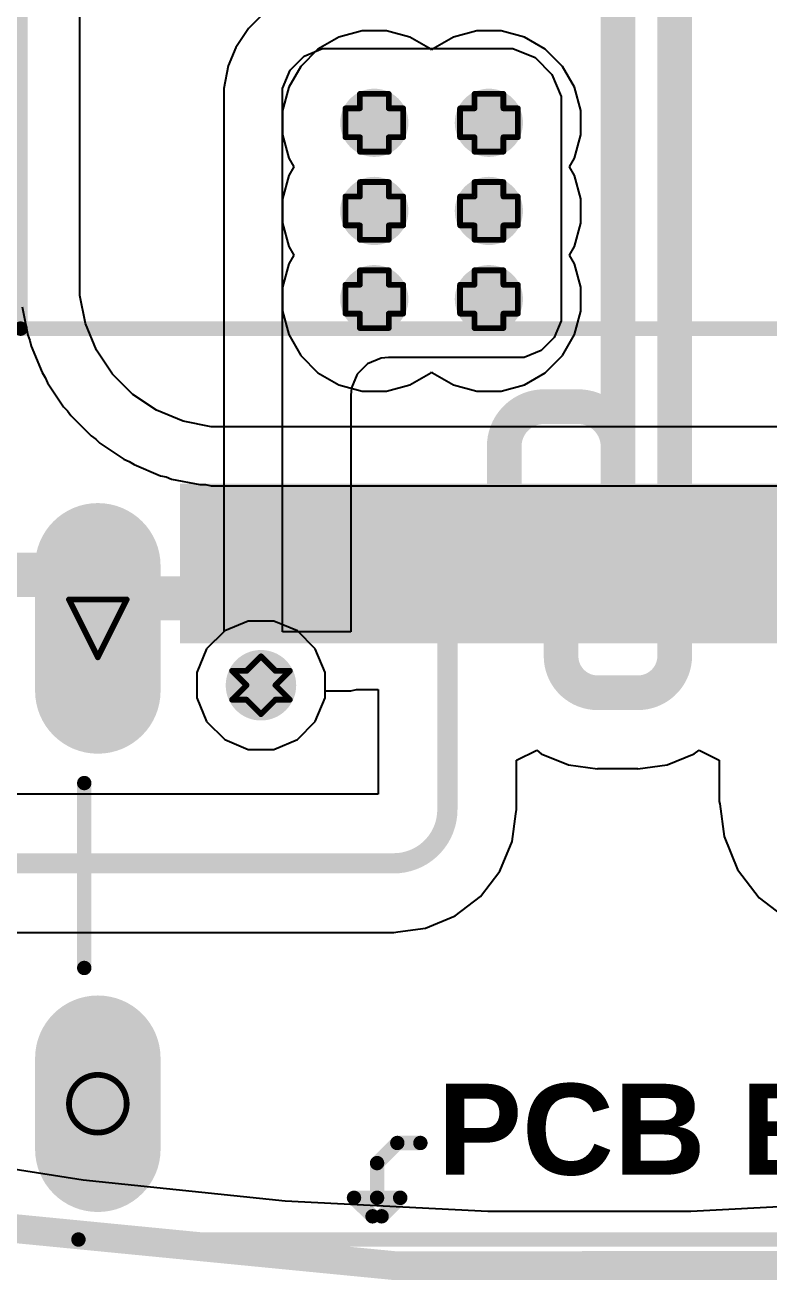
# Model space of a CAD drawing. Header units: inches. Extents: x -18 to 202, y -11 to 119.
# Drawn here: x 20.97 to 27.51, y -2.64 to 8.43 of the extents above; entities that cross this region are included whole.
import ezdxf

# ---------------------------------------------------------------- set-up
doc = ezdxf.new("R2010")
doc.units = ezdxf.units.IN
for name, color, linetype in [('Board Outline', 216, 'Continuous'), ('Bottom Layer', 5, 'Continuous'), ('Bottom Solder', 6, 'Continuous'), ('Drill Drawing', 1, 'Continuous'), ('Ground', 16, 'Continuous'), ('Mechanical 13', 56, 'Continuous'), ('Multi-Layer', 9, 'Continuous'), ('Pad Holes', 156, 'Continuous'), ('Power', 76, 'Continuous'), ('Top Layer', 1, 'Continuous'), ('Top Overlay', 2, 'Continuous'), ('Top Paste', 8, 'Continuous'), ('Top Solder', 216, 'Continuous'), ('Via Holes', 16, 'Continuous')]:
    doc.layers.add(name, color=color, linetype=linetype)
doc.styles.add('Arial_Bold', font='', dxfattribs={"height": 0.2})
doc.styles.get('Arial_Bold').set_extended_font_data('Arial', bold=True)

# ---------------------------------------------------------------- blocks, each defined once
blk = doc.blocks.new('TYPE_C_31_M_12__64')
at = {"layer": 'Bottom Layer'}
h = blk.add_hatch(color=5, dxfattribs=at)
edge = h.paths.add_edge_path()
edge.add_arc((-4.325, 2.355), 0.45, 0, 180)
edge.add_line((-4.775, 2.355), (-4.775, 1.255))
edge.add_arc((-4.325, 1.255), 0.45, 180, 360)
edge.add_line((-3.875, 1.255), (-3.875, 2.355))
h = blk.add_hatch(color=5, dxfattribs=at)
edge = h.paths.add_edge_path()
edge.add_arc((-4.325, -2.775), 0.45, 180, 360)
edge.add_line((-3.875, -2.775), (-3.875, -1.975))
edge.add_arc((-4.325, -1.975), 0.45, 0, 180)
edge.add_line((-4.775, -1.975), (-4.775, -2.775))
at = {"layer": 'Bottom Solder'}
h = blk.add_hatch(color=6, dxfattribs=at)
edge = h.paths.add_edge_path()
edge.add_arc((-4.325, 2.355), 0.552, 0, 180)
edge.add_line((-4.877, 2.355), (-4.877, 1.255))
edge.add_arc((-4.325, 1.255), 0.552, 180, 360)
edge.add_line((-3.773, 1.255), (-3.773, 2.355))
h = blk.add_hatch(color=6, dxfattribs=at)
edge = h.paths.add_edge_path()
edge.add_arc((-2.89, 1.305), 0.102, 0, 360)
h = blk.add_hatch(color=6, dxfattribs=at)
edge = h.paths.add_edge_path()
edge.add_arc((-4.325, -2.775), 0.552, 180, 360)
edge.add_line((-3.773, -2.775), (-3.773, -1.975))
edge.add_arc((-4.325, -1.975), 0.552, 0, 180)
edge.add_line((-4.877, -1.975), (-4.877, -2.775))
at = {"layer": 'Ground'}
h = blk.add_hatch(color=16, dxfattribs=at)
edge = h.paths.add_edge_path()
edge.add_arc((-4.325, 2.355), 0.45, 0, 180)
edge.add_line((-4.775, 2.355), (-4.775, 1.255))
edge.add_arc((-4.325, 1.255), 0.45, 180, 360)
edge.add_line((-3.875, 1.255), (-3.875, 2.355))
h = blk.add_hatch(color=16, dxfattribs=at)
edge = h.paths.add_edge_path()
edge.add_arc((-4.325, -2.775), 0.45, 180, 360)
edge.add_line((-3.875, -2.775), (-3.875, -1.975))
edge.add_arc((-4.325, -1.975), 0.45, 0, 180)
edge.add_line((-4.775, -1.975), (-4.775, -2.775))
at = {"layer": 'Multi-Layer'}
h = blk.add_hatch(color=9, dxfattribs=at)
edge = h.paths.add_edge_path()
edge.add_arc((-4.325, 2.355), 0.45, 0, 180)
edge.add_line((-4.775, 2.355), (-4.775, 1.255))
edge.add_arc((-4.325, 1.255), 0.45, 180, 360)
edge.add_line((-3.875, 1.255), (-3.875, 2.355))
h = blk.add_hatch(color=9, dxfattribs=at)
edge = h.paths.add_edge_path()
edge.add_arc((-4.325, -2.775), 0.45, 180, 360)
edge.add_line((-3.875, -2.775), (-3.875, -1.975))
edge.add_arc((-4.325, -1.975), 0.45, 0, 180)
edge.add_line((-4.775, -1.975), (-4.775, -2.775))
at = {"layer": 'Pad Holes'}
h = blk.add_hatch(color=7, dxfattribs=at)
edge = h.paths.add_edge_path()
edge.add_arc((-4.325, 1.255), 0.3, 180, 360)
edge.add_line((-4.025, 1.255), (-4.025, 2.355))
edge.add_arc((-4.325, 2.355), 0.3, 0, 180)
edge.add_line((-4.625, 2.355), (-4.625, 1.255))
h = blk.add_hatch(color=7, dxfattribs=at)
edge = h.paths.add_edge_path()
edge.add_arc((-2.89, 1.305), 0.31, 0, 360)
h = blk.add_hatch(color=7, dxfattribs=at)
edge = h.paths.add_edge_path()
edge.add_arc((-4.325, -2.775), 0.3, 180, 360)
edge.add_line((-4.025, -2.775), (-4.025, -1.975))
edge.add_arc((-4.325, -1.975), 0.3, 0, 180)
edge.add_line((-4.625, -1.975), (-4.625, -2.775))
at = {"layer": 'Power'}
h = blk.add_hatch(color=76, dxfattribs=at)
edge = h.paths.add_edge_path()
edge.add_arc((-4.325, 2.355), 0.45, 0, 180)
edge.add_line((-4.775, 2.355), (-4.775, 1.255))
edge.add_arc((-4.325, 1.255), 0.45, 180, 360)
edge.add_line((-3.875, 1.255), (-3.875, 2.355))
h = blk.add_hatch(color=76, dxfattribs=at)
edge = h.paths.add_edge_path()
edge.add_arc((-4.325, -2.775), 0.45, 180, 360)
edge.add_line((-3.875, -2.775), (-3.875, -1.975))
edge.add_arc((-4.325, -1.975), 0.45, 0, 180)
edge.add_line((-4.775, -1.975), (-4.775, -2.775))
at = {"layer": 'Top Layer'}
for points in [[(-3.5, 2.975), (-2.9, 2.975), (-2.9, 1.775), (-3.5, 1.775)], [(-2.7, 2.975), (-2.1, 2.975), (-2.1, 1.775), (-2.7, 1.775)], [(-1.9, 2.975), (-1.6, 2.975), (-1.6, 1.775), (-1.9, 1.775)], [(-1.4, 2.975), (-1.1, 2.975), (-1.1, 1.775), (-1.4, 1.775)], [(-0.9, 2.975), (-0.6, 2.975), (-0.6, 1.775), (-0.9, 1.775)], [(-0.4, 2.975), (-0.1, 2.975), (-0.1, 1.775), (-0.4, 1.775)], [(0.4, 1.775), (0.1, 1.775), (0.1, 2.975), (0.4, 2.975)], [(0.9, 1.775), (0.6, 1.775), (0.6, 2.975), (0.9, 2.975)], [(1.4, 1.775), (1.1, 1.775), (1.1, 2.975), (1.4, 2.975)]]:
    blk.add_hatch(color=1, dxfattribs=at).paths.add_polyline_path(points)
h = blk.add_hatch(color=1, dxfattribs=at)
edge = h.paths.add_edge_path()
edge.add_arc((-4.325, 2.355), 0.45, 0, 180)
edge.add_line((-4.775, 2.355), (-4.775, 1.255))
edge.add_arc((-4.325, 1.255), 0.45, 180, 360)
edge.add_line((-3.875, 1.255), (-3.875, 2.355))
h = blk.add_hatch(color=1, dxfattribs=at)
edge = h.paths.add_edge_path()
edge.add_arc((-4.325, -2.775), 0.45, 180, 360)
edge.add_line((-3.875, -2.775), (-3.875, -1.975))
edge.add_arc((-4.325, -1.975), 0.45, 0, 180)
edge.add_line((-4.775, -1.975), (-4.775, -2.775))
at = {"layer": 'Top Paste'}
for points in [[(-3.5, 2.975), (-2.9, 2.975), (-2.9, 1.775), (-3.5, 1.775)], [(-2.7, 2.975), (-2.1, 2.975), (-2.1, 1.775), (-2.7, 1.775)], [(-1.9, 2.975), (-1.6, 2.975), (-1.6, 1.775), (-1.9, 1.775)], [(-1.4, 2.975), (-1.1, 2.975), (-1.1, 1.775), (-1.4, 1.775)], [(-0.9, 2.975), (-0.6, 2.975), (-0.6, 1.775), (-0.9, 1.775)], [(-0.4, 2.975), (-0.1, 2.975), (-0.1, 1.775), (-0.4, 1.775)], [(0.4, 1.775), (0.1, 1.775), (0.1, 2.975), (0.4, 2.975)], [(0.9, 1.775), (0.6, 1.775), (0.6, 2.975), (0.9, 2.975)], [(1.4, 1.775), (1.1, 1.775), (1.1, 2.975), (1.4, 2.975)]]:
    blk.add_hatch(color=8, dxfattribs=at).paths.add_polyline_path(points)
at = {"layer": 'Top Solder'}
for points in [[(-3.602, 3.077), (-2.798, 3.077), (-2.798, 1.673), (-3.602, 1.673)], [(-2.802, 3.077), (-1.998, 3.077), (-1.998, 1.673), (-2.802, 1.673)], [(-2.002, 3.077), (-1.498, 3.077), (-1.498, 1.673), (-2.002, 1.673)], [(-1.502, 3.077), (-0.998, 3.077), (-0.998, 1.673), (-1.502, 1.673)], [(-1.002, 3.077), (-0.498, 3.077), (-0.498, 1.673), (-1.002, 1.673)], [(-0.502, 3.077), (0.002, 3.077), (0.002, 1.673), (-0.502, 1.673)], [(0.502, 1.673), (-0.002, 1.673), (-0.002, 3.077), (0.502, 3.077)], [(1.002, 1.673), (0.498, 1.673), (0.498, 3.077), (1.002, 3.077)], [(1.502, 1.673), (0.998, 1.673), (0.998, 3.077), (1.502, 3.077)], [(2.002, 1.673), (1.498, 1.673), (1.498, 3.077), (2.002, 3.077)]]:
    blk.add_hatch(color=216, dxfattribs=at).paths.add_polyline_path(points)
h = blk.add_hatch(color=216, dxfattribs=at)
edge = h.paths.add_edge_path()
edge.add_arc((-4.325, 2.355), 0.552, 0, 180)
edge.add_line((-4.877, 2.355), (-4.877, 1.255))
edge.add_arc((-4.325, 1.255), 0.552, 180, 360)
edge.add_line((-3.773, 1.255), (-3.773, 2.355))
h = blk.add_hatch(color=216, dxfattribs=at)
edge = h.paths.add_edge_path()
edge.add_arc((-2.89, 1.305), 0.102, 0, 360)
h = blk.add_hatch(color=216, dxfattribs=at)
edge = h.paths.add_edge_path()
edge.add_arc((-4.325, -2.775), 0.552, 180, 360)
edge.add_line((-3.773, -2.775), (-3.773, -1.975))
edge.add_arc((-4.325, -1.975), 0.552, 0, 180)
edge.add_line((-4.877, -1.975), (-4.877, -2.775))
at = {"layer": 'Mechanical 13', "const_width": 0.127}
for points in [[(-1.868, -2.897), (-1.691, -2.72)], [(-1.691, -2.72), (-1.487, -2.72)], [(-1.868, -2.897), (-1.868, -3.202)], [(-2.072, -3.202), (-1.868, -3.202)], [(-2.072, -3.202), (-1.908, -3.365)], [(-1.868, -3.202), (-1.665, -3.202)], [(-1.828, -3.365), (-1.665, -3.202)]]:
    blk.add_lwpolyline(points, dxfattribs=at)
at = {"layer": 'Mechanical 13', "const_width": 0.0635}
for points in [[(-1.722, -2.72, 1), (-1.659, -2.72, 1)], [(-1.722, -2.72, 1), (-1.659, -2.72, 1)], [(-1.519, -2.72, 1), (-1.456, -2.72, 1)], [(-1.9, -2.897, 1), (-1.837, -2.897, 1)], [(-1.9, -2.897, 1), (-1.837, -2.897, 1)], [(-2.103, -3.202, 1), (-2.04, -3.202, 1)], [(-2.103, -3.202, 1), (-2.04, -3.202, 1)], [(-1.9, -3.202, 1), (-1.837, -3.202, 1)], [(-1.9, -3.202, 1), (-1.837, -3.202, 1)], [(-1.9, -3.202, 1), (-1.837, -3.202, 1)], [(-1.697, -3.202, 1), (-1.633, -3.202, 1)], [(-1.697, -3.202, 1), (-1.633, -3.202, 1)], [(-1.94, -3.365, 1), (-1.877, -3.365, 1)], [(-1.86, -3.365, 1), (-1.797, -3.365, 1)]]:
    blk.add_lwpolyline(points, format="xyb", close=True, dxfattribs=at)
at = {"layer": 'Top Overlay', "const_width": 0.127}
for points in [[(-4.445, 0.445), (-4.445, -1.181)], [(-4.495, -3.569), (4.495, -3.569)]]:
    blk.add_lwpolyline(points, dxfattribs=at)
at = {"layer": 'Top Overlay', "const_width": 0.0635}
for points in [[(-4.476, 0.445, 1), (-4.413, 0.445, 1)], [(-4.476, -1.181, 1), (-4.413, -1.181, 1)], [(-4.527, -3.569, 1), (-4.464, -3.569, 1)]]:
    blk.add_lwpolyline(points, format="xyb", close=True, dxfattribs=at)
at = {"layer": 'Mechanical 13', "style": 'Arial_Bold'}
blk.add_text('PCB Edge', height=0.8, rotation=360, dxfattribs=at).set_placement((-1.338, -2.999))
blk = doc.blocks.new('UWD_470_F_10__D___101')
at = {"layer": 'Top Overlay', "const_width": 0.127}
for points in [[(5.131, 5.207), (-3.607, 5.207)], [(5.131, 5.207), (5.131, 1.803)]]:
    blk.add_lwpolyline(points, dxfattribs=at)
at = {"layer": 'Top Overlay', "const_width": 0.0635}
blk.add_lwpolyline([(5.099, 5.207, 1), (5.163, 5.207, 1)], format="xyb", close=True, dxfattribs=at)
blk.add_lwpolyline([(5.099, 5.207, 1), (5.163, 5.207, 1)], format="xyb", close=True, dxfattribs=at)

msp = doc.modelspace()

# ---------------------------------------------------------------- hatches: boundary and pattern name
at = {"layer": 'Bottom Layer'}
h = msp.add_hatch(color=5, dxfattribs=at)
edge = h.paths.add_edge_path()
edge.add_arc((24.041, 7.576), 0.3, 0, 360)
h = msp.add_hatch(color=5, dxfattribs=at)
edge = h.paths.add_edge_path()
edge.add_arc((25.049, 7.576), 0.3, 0, 360)
h = msp.add_hatch(color=5, dxfattribs=at)
edge = h.paths.add_edge_path()
edge.add_arc((24.041, 6.801), 0.3, 0, 360)
h = msp.add_hatch(color=5, dxfattribs=at)
edge = h.paths.add_edge_path()
edge.add_arc((25.049, 6.801), 0.3, 0, 360)
h = msp.add_hatch(color=5, dxfattribs=at)
edge = h.paths.add_edge_path()
edge.add_arc((24.041, 6.025), 0.3, 0, 360)
h = msp.add_hatch(color=5, dxfattribs=at)
edge = h.paths.add_edge_path()
edge.add_arc((25.049, 6.025), 0.3, 0, 360)
at = {"layer": 'Ground'}
h = msp.add_hatch(color=16, dxfattribs=at)
edge = h.paths.add_edge_path()
edge.add_arc((24.041, 7.576), 0.3, 0, 360)
h = msp.add_hatch(color=16, dxfattribs=at)
edge = h.paths.add_edge_path()
edge.add_arc((25.049, 7.576), 0.3, 0, 360)
h = msp.add_hatch(color=16, dxfattribs=at)
edge = h.paths.add_edge_path()
edge.add_arc((24.041, 6.801), 0.3, 0, 360)
h = msp.add_hatch(color=16, dxfattribs=at)
edge = h.paths.add_edge_path()
edge.add_arc((25.049, 6.801), 0.3, 0, 360)
h = msp.add_hatch(color=16, dxfattribs=at)
edge = h.paths.add_edge_path()
edge.add_arc((24.041, 6.025), 0.3, 0, 360)
h = msp.add_hatch(color=16, dxfattribs=at)
edge = h.paths.add_edge_path()
edge.add_arc((25.049, 6.025), 0.3, 0, 360)
at = {"layer": 'Power'}
h = msp.add_hatch(color=76, dxfattribs=at)
edge = h.paths.add_edge_path()
edge.add_arc((24.041, 7.576), 0.3, 0, 360)
h = msp.add_hatch(color=76, dxfattribs=at)
edge = h.paths.add_edge_path()
edge.add_arc((25.049, 7.576), 0.3, 0, 360)
h = msp.add_hatch(color=76, dxfattribs=at)
edge = h.paths.add_edge_path()
edge.add_arc((24.041, 6.801), 0.3, 0, 360)
h = msp.add_hatch(color=76, dxfattribs=at)
edge = h.paths.add_edge_path()
edge.add_arc((25.049, 6.801), 0.3, 0, 360)
h = msp.add_hatch(color=76, dxfattribs=at)
edge = h.paths.add_edge_path()
edge.add_arc((24.041, 6.025), 0.3, 0, 360)
h = msp.add_hatch(color=76, dxfattribs=at)
edge = h.paths.add_edge_path()
edge.add_arc((25.049, 6.025), 0.3, 0, 360)
at = {"layer": 'Top Layer'}
h = msp.add_hatch(color=1, dxfattribs=at)
edge = h.paths.add_edge_path()
edge.add_arc((24.041, 7.576), 0.3, 0, 360)
h = msp.add_hatch(color=1, dxfattribs=at)
edge = h.paths.add_edge_path()
edge.add_arc((25.049, 7.576), 0.3, 0, 360)
h = msp.add_hatch(color=1, dxfattribs=at)
edge = h.paths.add_edge_path()
edge.add_arc((24.041, 6.801), 0.3, 0, 360)
h = msp.add_hatch(color=1, dxfattribs=at)
edge = h.paths.add_edge_path()
edge.add_arc((25.049, 6.801), 0.3, 0, 360)
h = msp.add_hatch(color=1, dxfattribs=at)
edge = h.paths.add_edge_path()
edge.add_arc((24.041, 6.025), 0.3, 0, 360)
h = msp.add_hatch(color=1, dxfattribs=at)
edge = h.paths.add_edge_path()
edge.add_arc((25.049, 6.025), 0.3, 0, 360)
at = {"layer": 'Via Holes'}
h = msp.add_hatch(color=7, dxfattribs=at)
edge = h.paths.add_edge_path()
edge.add_arc((24.041, 7.576), 0.15, 0, 360)
h = msp.add_hatch(color=7, dxfattribs=at)
edge = h.paths.add_edge_path()
edge.add_arc((25.049, 7.576), 0.15, 0, 360)
h = msp.add_hatch(color=7, dxfattribs=at)
edge = h.paths.add_edge_path()
edge.add_arc((24.041, 6.801), 0.15, 0, 360)
h = msp.add_hatch(color=7, dxfattribs=at)
edge = h.paths.add_edge_path()
edge.add_arc((25.049, 6.801), 0.15, 0, 360)
h = msp.add_hatch(color=7, dxfattribs=at)
edge = h.paths.add_edge_path()
edge.add_arc((24.041, 6.025), 0.15, 0, 360)
h = msp.add_hatch(color=7, dxfattribs=at)
edge = h.paths.add_edge_path()
edge.add_arc((25.049, 6.025), 0.15, 0, 360)

# ---------------------------------------------------------------- linework, layer by layer
at = {"layer": 'Board Outline', "const_width": 0.254}
msp.add_lwpolyline([(44.23, 62.31, -3.535496), (7.565, 62.289)], format="xyb", dxfattribs=at)
at = {"layer": 'Bottom Layer'}
for p, q in [((23.73, 8.329), (23.545, 8.223)), ((23.935, 8.384), (23.73, 8.329)), ((24.148, 8.384), (23.935, 8.384)), ((24.353, 8.329), (24.148, 8.384)), ((24.538, 8.223), (24.353, 8.329)), ((24.737, 8.329), (24.553, 8.223)), ((24.943, 8.384), (24.737, 8.329)), ((25.156, 8.384), (24.943, 8.384)), ((25.361, 8.329), (25.156, 8.384)), ((25.545, 8.223), (25.361, 8.329)), ((23.545, 8.223), (23.395, 8.072)), ((24.545, 8.215), (24.538, 8.223)), ((24.553, 8.223), (24.545, 8.215)), ((25.696, 8.072), (25.545, 8.223)), ((23.395, 8.072), (23.288, 7.888)), ((25.802, 7.888), (25.696, 8.072)), ((23.288, 7.888), (23.233, 7.683)), ((25.857, 7.683), (25.802, 7.888)), ((23.233, 7.683), (23.233, 7.47)), ((25.857, 7.47), (25.857, 7.683)), ((23.233, 7.47), (23.288, 7.264)), ((25.802, 7.264), (25.857, 7.47)), ((23.288, 7.264), (23.332, 7.188)), ((25.758, 7.188), (25.802, 7.264)), ((23.288, 7.112), (23.233, 6.907)), ((23.332, 7.188), (23.288, 7.112)), ((25.802, 7.112), (25.758, 7.188)), ((25.857, 6.907), (25.802, 7.112)), ((23.233, 6.907), (23.233, 6.694)), ((25.857, 6.694), (25.857, 6.907)), ((23.233, 6.694), (23.288, 6.489)), ((25.802, 6.489), (25.857, 6.694)), ((23.288, 6.489), (23.332, 6.413)), ((25.758, 6.413), (25.802, 6.489)), ((23.288, 6.337), (23.233, 6.131)), ((23.332, 6.413), (23.288, 6.337)), ((25.802, 6.337), (25.758, 6.413)), ((25.857, 6.131), (25.802, 6.337)), ((23.233, 6.131), (23.233, 5.919)), ((25.857, 5.919), (25.857, 6.131)), ((23.233, 5.919), (23.288, 5.713)), ((25.802, 5.713), (25.857, 5.919)), ((23.288, 5.713), (23.395, 5.529)), ((25.696, 5.529), (25.802, 5.713)), ((23.395, 5.529), (23.545, 5.378)), ((25.545, 5.378), (25.696, 5.529)), ((23.545, 5.378), (23.73, 5.272)), ((24.353, 5.272), (24.538, 5.378)), ((24.538, 5.378), (24.545, 5.386)), ((24.545, 5.386), (24.553, 5.378)), ((24.553, 5.378), (24.737, 5.272)), ((25.361, 5.272), (25.545, 5.378)), ((23.73, 5.272), (23.935, 5.217)), ((23.935, 5.217), (24.148, 5.217)), ((24.148, 5.217), (24.353, 5.272)), ((24.737, 5.272), (24.943, 5.217)), ((24.943, 5.217), (25.156, 5.217)), ((25.156, 5.217), (25.361, 5.272)), ((22.725, 3.108), (22.566, 2.949)), ((22.932, 3.194), (22.725, 3.108)), ((23.156, 3.194), (22.932, 3.194)), ((23.364, 3.108), (23.156, 3.194)), ((23.522, 2.949), (23.364, 3.108)), ((22.566, 2.949), (22.48, 2.742)), ((23.608, 2.742), (23.522, 2.949)), ((22.48, 2.742), (22.48, 2.518)), ((23.608, 2.518), (23.608, 2.742)), ((22.48, 2.518), (22.566, 2.31)), ((23.522, 2.31), (23.608, 2.518)), ((22.566, 2.31), (22.725, 2.152)), ((23.364, 2.152), (23.522, 2.31)), ((22.725, 2.152), (22.932, 2.066)), ((23.156, 2.066), (23.364, 2.152)), ((22.932, 2.066), (23.156, 2.066)), ((21.479, -1.722), (19.713, -1.447)), ((23.256, -1.906), (21.479, -1.722)), ((25.04, -1.998), (23.256, -1.906)), ((28.611, -1.903), (26.827, -1.997)), ((26.827, -1.997), (25.04, -1.998))]:
    msp.add_line(p, q, dxfattribs=at)
at = {"layer": 'Drill Drawing', "const_width": 0.0508}
for points in [[(23.914, 7.703), (23.914, 7.83)], [(23.914, 7.83), (24.168, 7.83)], [(24.168, 7.703), (24.168, 7.83)], [(24.922, 7.703), (24.922, 7.83)], [(24.922, 7.83), (25.176, 7.83)], [(25.176, 7.703), (25.176, 7.83)], [(23.787, 7.449), (23.787, 7.703)], [(23.787, 7.703), (23.914, 7.703)], [(24.168, 7.703), (24.295, 7.703)], [(24.295, 7.449), (24.295, 7.703)], [(24.795, 7.449), (24.795, 7.703)], [(24.795, 7.703), (24.922, 7.703)], [(25.176, 7.703), (25.303, 7.703)], [(25.303, 7.449), (25.303, 7.703)], [(23.787, 7.449), (23.914, 7.449)], [(23.914, 7.322), (23.914, 7.449)], [(24.168, 7.449), (24.295, 7.449)], [(24.168, 7.322), (24.168, 7.449)], [(24.795, 7.449), (24.922, 7.449)], [(24.922, 7.322), (24.922, 7.449)], [(25.176, 7.449), (25.303, 7.449)], [(25.176, 7.322), (25.176, 7.449)], [(23.914, 7.322), (24.168, 7.322)], [(24.922, 7.322), (25.176, 7.322)], [(23.914, 6.928), (23.914, 7.055)], [(23.914, 7.055), (24.168, 7.055)], [(24.168, 6.928), (24.168, 7.055)], [(24.922, 6.928), (24.922, 7.055)], [(24.922, 7.055), (25.176, 7.055)], [(25.176, 6.928), (25.176, 7.055)], [(23.787, 6.674), (23.787, 6.928)], [(23.787, 6.928), (23.914, 6.928)], [(24.168, 6.928), (24.295, 6.928)], [(24.295, 6.674), (24.295, 6.928)], [(24.795, 6.674), (24.795, 6.928)], [(24.795, 6.928), (24.922, 6.928)], [(25.176, 6.928), (25.303, 6.928)], [(25.303, 6.674), (25.303, 6.928)], [(23.787, 6.674), (23.914, 6.674)], [(23.914, 6.547), (23.914, 6.674)], [(24.168, 6.674), (24.295, 6.674)], [(24.168, 6.547), (24.168, 6.674)], [(24.795, 6.674), (24.922, 6.674)], [(24.922, 6.547), (24.922, 6.674)], [(25.176, 6.674), (25.303, 6.674)], [(25.176, 6.547), (25.176, 6.674)], [(23.914, 6.547), (24.168, 6.547)], [(24.922, 6.547), (25.176, 6.547)], [(23.914, 6.152), (23.914, 6.279)], [(23.914, 6.279), (24.168, 6.279)], [(24.168, 6.152), (24.168, 6.279)], [(24.922, 6.152), (24.922, 6.279)], [(24.922, 6.279), (25.176, 6.279)], [(25.176, 6.152), (25.176, 6.279)], [(23.787, 5.898), (23.787, 6.152)], [(23.787, 6.152), (23.914, 6.152)], [(24.168, 6.152), (24.295, 6.152)], [(24.295, 5.898), (24.295, 6.152)], [(24.795, 5.898), (24.795, 6.152)], [(24.795, 6.152), (24.922, 6.152)], [(25.176, 6.152), (25.303, 6.152)], [(25.303, 5.898), (25.303, 6.152)], [(23.787, 5.898), (23.914, 5.898)], [(23.914, 5.771), (23.914, 5.898)], [(24.168, 5.898), (24.295, 5.898)], [(24.168, 5.771), (24.168, 5.898)], [(24.795, 5.898), (24.922, 5.898)], [(24.922, 5.771), (24.922, 5.898)], [(25.176, 5.898), (25.303, 5.898)], [(25.176, 5.771), (25.176, 5.898)], [(23.914, 5.771), (24.168, 5.771)], [(24.922, 5.771), (25.176, 5.771)], [(21.355, 3.384), (21.863, 3.384)], [(21.355, 3.384), (21.609, 2.876)], [(21.609, 2.876), (21.863, 3.384)], [(22.917, 2.757), (23.044, 2.884)], [(23.044, 2.884), (23.171, 2.757)], [(22.79, 2.757), (22.917, 2.63)], [(22.79, 2.757), (22.917, 2.757)], [(23.171, 2.757), (23.298, 2.757)], [(23.171, 2.63), (23.298, 2.757)], [(22.79, 2.503), (22.917, 2.63)], [(23.171, 2.63), (23.298, 2.503)], [(22.79, 2.503), (22.917, 2.503)], [(22.917, 2.503), (23.044, 2.376)], [(23.044, 2.376), (23.171, 2.503)], [(23.171, 2.503), (23.298, 2.503)]]:
    msp.add_lwpolyline(points, dxfattribs=at)
at = {"layer": 'Drill Drawing'}
for points, const_width in [([(23.902, 7.83, 1), (23.927, 7.83, 1)], 0.0254), ([(23.902, 7.83, 1), (23.927, 7.83, 1)], 0.0254), ([(24.156, 7.83, 1), (24.181, 7.83, 1)], 0.0254), ([(24.156, 7.83, 1), (24.181, 7.83, 1)], 0.0254), ([(24.91, 7.83, 1), (24.935, 7.83, 1)], 0.0254), ([(24.91, 7.83, 1), (24.935, 7.83, 1)], 0.0254), ([(25.164, 7.83, 1), (25.189, 7.83, 1)], 0.0254), ([(25.164, 7.83, 1), (25.189, 7.83, 1)], 0.0254), ([(23.775, 7.703, 1), (23.8, 7.703, 1)], 0.0254), ([(23.775, 7.703, 1), (23.8, 7.703, 1)], 0.0254), ([(23.902, 7.703, 1), (23.927, 7.703, 1)], 0.0254), ([(23.902, 7.703, 1), (23.927, 7.703, 1)], 0.0254), ([(24.156, 7.703, 1), (24.181, 7.703, 1)], 0.0254), ([(24.156, 7.703, 1), (24.181, 7.703, 1)], 0.0254), ([(24.283, 7.703, 1), (24.308, 7.703, 1)], 0.0254), ([(24.283, 7.703, 1), (24.308, 7.703, 1)], 0.0254), ([(24.783, 7.703, 1), (24.808, 7.703, 1)], 0.0254), ([(24.783, 7.703, 1), (24.808, 7.703, 1)], 0.0254), ([(24.91, 7.703, 1), (24.935, 7.703, 1)], 0.0254), ([(24.91, 7.703, 1), (24.935, 7.703, 1)], 0.0254), ([(25.164, 7.703, 1), (25.189, 7.703, 1)], 0.0254), ([(25.164, 7.703, 1), (25.189, 7.703, 1)], 0.0254), ([(25.291, 7.703, 1), (25.316, 7.703, 1)], 0.0254), ([(25.291, 7.703, 1), (25.316, 7.703, 1)], 0.0254), ([(23.775, 7.449, 1), (23.8, 7.449, 1)], 0.0254), ([(23.775, 7.449, 1), (23.8, 7.449, 1)], 0.0254), ([(23.902, 7.449, 1), (23.927, 7.449, 1)], 0.0254), ([(23.902, 7.449, 1), (23.927, 7.449, 1)], 0.0254), ([(24.156, 7.449, 1), (24.181, 7.449, 1)], 0.0254), ([(24.156, 7.449, 1), (24.181, 7.449, 1)], 0.0254), ([(24.283, 7.449, 1), (24.308, 7.449, 1)], 0.0254), ([(24.283, 7.449, 1), (24.308, 7.449, 1)], 0.0254), ([(24.783, 7.449, 1), (24.808, 7.449, 1)], 0.0254), ([(24.783, 7.449, 1), (24.808, 7.449, 1)], 0.0254), ([(24.91, 7.449, 1), (24.935, 7.449, 1)], 0.0254), ([(24.91, 7.449, 1), (24.935, 7.449, 1)], 0.0254), ([(25.164, 7.449, 1), (25.189, 7.449, 1)], 0.0254), ([(25.164, 7.449, 1), (25.189, 7.449, 1)], 0.0254), ([(25.291, 7.449, 1), (25.316, 7.449, 1)], 0.0254), ([(25.291, 7.449, 1), (25.316, 7.449, 1)], 0.0254), ([(23.902, 7.322, 1), (23.927, 7.322, 1)], 0.0254), ([(23.902, 7.322, 1), (23.927, 7.322, 1)], 0.0254), ([(24.156, 7.322, 1), (24.181, 7.322, 1)], 0.0254), ([(24.156, 7.322, 1), (24.181, 7.322, 1)], 0.0254), ([(24.91, 7.322, 1), (24.935, 7.322, 1)], 0.0254), ([(24.91, 7.322, 1), (24.935, 7.322, 1)], 0.0254), ([(25.164, 7.322, 1), (25.189, 7.322, 1)], 0.0254), ([(25.164, 7.322, 1), (25.189, 7.322, 1)], 0.0254), ([(23.902, 7.055, 1), (23.927, 7.055, 1)], 0.0254), ([(23.902, 7.055, 1), (23.927, 7.055, 1)], 0.0254), ([(24.156, 7.055, 1), (24.181, 7.055, 1)], 0.0254), ([(24.156, 7.055, 1), (24.181, 7.055, 1)], 0.0254), ([(24.91, 7.055, 1), (24.935, 7.055, 1)], 0.0254), ([(24.91, 7.055, 1), (24.935, 7.055, 1)], 0.0254), ([(25.164, 7.055, 1), (25.189, 7.055, 1)], 0.0254), ([(25.164, 7.055, 1), (25.189, 7.055, 1)], 0.0254), ([(23.775, 6.928, 1), (23.8, 6.928, 1)], 0.0254), ([(23.775, 6.928, 1), (23.8, 6.928, 1)], 0.0254), ([(23.902, 6.928, 1), (23.927, 6.928, 1)], 0.0254), ([(23.902, 6.928, 1), (23.927, 6.928, 1)], 0.0254), ([(24.156, 6.928, 1), (24.181, 6.928, 1)], 0.0254), ([(24.156, 6.928, 1), (24.181, 6.928, 1)], 0.0254), ([(24.283, 6.928, 1), (24.308, 6.928, 1)], 0.0254), ([(24.283, 6.928, 1), (24.308, 6.928, 1)], 0.0254), ([(24.783, 6.928, 1), (24.808, 6.928, 1)], 0.0254), ([(24.783, 6.928, 1), (24.808, 6.928, 1)], 0.0254), ([(24.91, 6.928, 1), (24.935, 6.928, 1)], 0.0254), ([(24.91, 6.928, 1), (24.935, 6.928, 1)], 0.0254), ([(25.164, 6.928, 1), (25.189, 6.928, 1)], 0.0254), ([(25.164, 6.928, 1), (25.189, 6.928, 1)], 0.0254), ([(25.291, 6.928, 1), (25.316, 6.928, 1)], 0.0254), ([(25.291, 6.928, 1), (25.316, 6.928, 1)], 0.0254), ([(23.775, 6.674, 1), (23.8, 6.674, 1)], 0.0254), ([(23.775, 6.674, 1), (23.8, 6.674, 1)], 0.0254), ([(23.902, 6.674, 1), (23.927, 6.674, 1)], 0.0254), ([(23.902, 6.674, 1), (23.927, 6.674, 1)], 0.0254), ([(24.156, 6.674, 1), (24.181, 6.674, 1)], 0.0254), ([(24.156, 6.674, 1), (24.181, 6.674, 1)], 0.0254), ([(24.283, 6.674, 1), (24.308, 6.674, 1)], 0.0254), ([(24.283, 6.674, 1), (24.308, 6.674, 1)], 0.0254), ([(24.783, 6.674, 1), (24.808, 6.674, 1)], 0.0254), ([(24.783, 6.674, 1), (24.808, 6.674, 1)], 0.0254), ([(24.91, 6.674, 1), (24.935, 6.674, 1)], 0.0254), ([(24.91, 6.674, 1), (24.935, 6.674, 1)], 0.0254), ([(25.164, 6.674, 1), (25.189, 6.674, 1)], 0.0254), ([(25.164, 6.674, 1), (25.189, 6.674, 1)], 0.0254), ([(25.291, 6.674, 1), (25.316, 6.674, 1)], 0.0254), ([(25.291, 6.674, 1), (25.316, 6.674, 1)], 0.0254), ([(23.902, 6.547, 1), (23.927, 6.547, 1)], 0.0254), ([(23.902, 6.547, 1), (23.927, 6.547, 1)], 0.0254), ([(24.156, 6.547, 1), (24.181, 6.547, 1)], 0.0254), ([(24.156, 6.547, 1), (24.181, 6.547, 1)], 0.0254), ([(24.91, 6.547, 1), (24.935, 6.547, 1)], 0.0254), ([(24.91, 6.547, 1), (24.935, 6.547, 1)], 0.0254), ([(25.164, 6.547, 1), (25.189, 6.547, 1)], 0.0254), ([(25.164, 6.547, 1), (25.189, 6.547, 1)], 0.0254), ([(23.902, 6.279, 1), (23.927, 6.279, 1)], 0.0254), ([(23.902, 6.279, 1), (23.927, 6.279, 1)], 0.0254), ([(24.156, 6.279, 1), (24.181, 6.279, 1)], 0.0254), ([(24.156, 6.279, 1), (24.181, 6.279, 1)], 0.0254), ([(24.91, 6.279, 1), (24.935, 6.279, 1)], 0.0254), ([(24.91, 6.279, 1), (24.935, 6.279, 1)], 0.0254), ([(25.164, 6.279, 1), (25.189, 6.279, 1)], 0.0254), ([(25.164, 6.279, 1), (25.189, 6.279, 1)], 0.0254), ([(23.775, 6.152, 1), (23.8, 6.152, 1)], 0.0254), ([(23.775, 6.152, 1), (23.8, 6.152, 1)], 0.0254), ([(23.902, 6.152, 1), (23.927, 6.152, 1)], 0.0254), ([(23.902, 6.152, 1), (23.927, 6.152, 1)], 0.0254), ([(24.156, 6.152, 1), (24.181, 6.152, 1)], 0.0254), ([(24.156, 6.152, 1), (24.181, 6.152, 1)], 0.0254), ([(24.283, 6.152, 1), (24.308, 6.152, 1)], 0.0254), ([(24.283, 6.152, 1), (24.308, 6.152, 1)], 0.0254), ([(24.783, 6.152, 1), (24.808, 6.152, 1)], 0.0254), ([(24.783, 6.152, 1), (24.808, 6.152, 1)], 0.0254), ([(24.91, 6.152, 1), (24.935, 6.152, 1)], 0.0254), ([(24.91, 6.152, 1), (24.935, 6.152, 1)], 0.0254), ([(25.164, 6.152, 1), (25.189, 6.152, 1)], 0.0254), ([(25.164, 6.152, 1), (25.189, 6.152, 1)], 0.0254), ([(25.291, 6.152, 1), (25.316, 6.152, 1)], 0.0254), ([(25.291, 6.152, 1), (25.316, 6.152, 1)], 0.0254), ([(23.775, 5.898, 1), (23.8, 5.898, 1)], 0.0254), ([(23.775, 5.898, 1), (23.8, 5.898, 1)], 0.0254), ([(23.902, 5.898, 1), (23.927, 5.898, 1)], 0.0254), ([(23.902, 5.898, 1), (23.927, 5.898, 1)], 0.0254), ([(24.156, 5.898, 1), (24.181, 5.898, 1)], 0.0254), ([(24.156, 5.898, 1), (24.181, 5.898, 1)], 0.0254), ([(24.283, 5.898, 1), (24.308, 5.898, 1)], 0.0254), ([(24.283, 5.898, 1), (24.308, 5.898, 1)], 0.0254), ([(24.783, 5.898, 1), (24.808, 5.898, 1)], 0.0254), ([(24.783, 5.898, 1), (24.808, 5.898, 1)], 0.0254), ([(24.91, 5.898, 1), (24.935, 5.898, 1)], 0.0254), ([(24.91, 5.898, 1), (24.935, 5.898, 1)], 0.0254), ([(25.164, 5.898, 1), (25.189, 5.898, 1)], 0.0254), ([(25.164, 5.898, 1), (25.189, 5.898, 1)], 0.0254), ([(25.291, 5.898, 1), (25.316, 5.898, 1)], 0.0254), ([(25.291, 5.898, 1), (25.316, 5.898, 1)], 0.0254), ([(23.902, 5.771, 1), (23.927, 5.771, 1)], 0.0254), ([(23.902, 5.771, 1), (23.927, 5.771, 1)], 0.0254), ([(24.156, 5.771, 1), (24.181, 5.771, 1)], 0.0254), ([(24.156, 5.771, 1), (24.181, 5.771, 1)], 0.0254), ([(24.91, 5.771, 1), (24.935, 5.771, 1)], 0.0254), ([(24.91, 5.771, 1), (24.935, 5.771, 1)], 0.0254), ([(25.164, 5.771, 1), (25.189, 5.771, 1)], 0.0254), ([(25.164, 5.771, 1), (25.189, 5.771, 1)], 0.0254), ([(21.342, 3.384, 1), (21.368, 3.384, 1)], 0.0254), ([(21.342, 3.384, 1), (21.368, 3.384, 1)], 0.0254), ([(21.85, 3.384, 1), (21.876, 3.384, 1)], 0.0254), ([(21.85, 3.384, 1), (21.876, 3.384, 1)], 0.0254), ([(21.596, 2.876, 1), (21.622, 2.876, 1)], 0.0254), ([(21.596, 2.876, 1), (21.622, 2.876, 1)], 0.0254), ([(23.031, 2.884, 1), (23.057, 2.884, 1)], 0.0254), ([(23.031, 2.884, 1), (23.057, 2.884, 1)], 0.0254), ([(22.777, 2.757, 1), (22.803, 2.757, 1)], 0.0254), ([(22.777, 2.757, 1), (22.803, 2.757, 1)], 0.0254), ([(22.904, 2.757, 1), (22.93, 2.757, 1)], 0.0254), ([(22.904, 2.757, 1), (22.93, 2.757, 1)], 0.0254), ([(23.158, 2.757, 1), (23.184, 2.757, 1)], 0.0254), ([(23.158, 2.757, 1), (23.184, 2.757, 1)], 0.0254), ([(23.285, 2.757, 1), (23.311, 2.757, 1)], 0.0254), ([(23.285, 2.757, 1), (23.311, 2.757, 1)], 0.0254), ([(22.904, 2.63, 1), (22.93, 2.63, 1)], 0.0254), ([(22.904, 2.63, 1), (22.93, 2.63, 1)], 0.0254), ([(23.158, 2.63, 1), (23.184, 2.63, 1)], 0.0254), ([(23.158, 2.63, 1), (23.184, 2.63, 1)], 0.0254), ([(22.777, 2.503, 1), (22.803, 2.503, 1)], 0.0254), ([(22.777, 2.503, 1), (22.803, 2.503, 1)], 0.0254), ([(22.904, 2.503, 1), (22.93, 2.503, 1)], 0.0254), ([(22.904, 2.503, 1), (22.93, 2.503, 1)], 0.0254), ([(23.158, 2.503, 1), (23.184, 2.503, 1)], 0.0254), ([(23.158, 2.503, 1), (23.184, 2.503, 1)], 0.0254), ([(23.285, 2.503, 1), (23.311, 2.503, 1)], 0.0254), ([(23.285, 2.503, 1), (23.311, 2.503, 1)], 0.0254), ([(23.031, 2.376, 1), (23.057, 2.376, 1)], 0.0254), ([(23.031, 2.376, 1), (23.057, 2.376, 1)], 0.0254), ([(21.863, -1.05, 1), (21.355, -1.05, 1)], 0.0508), ([(21.342, -1.05, 1), (21.368, -1.05, 1)], 0.0254), ([(21.85, -1.05, 1), (21.876, -1.05, 1)], 0.0254)]:
    msp.add_lwpolyline(points, format="xyb", close=True, dxfattribs=dict(at, const_width=const_width))
at = {"layer": 'Ground'}
for p, q in [((23.73, 8.329), (23.545, 8.223)), ((23.935, 8.384), (23.73, 8.329)), ((24.148, 8.384), (23.935, 8.384)), ((24.353, 8.329), (24.148, 8.384)), ((24.538, 8.223), (24.353, 8.329)), ((24.737, 8.329), (24.553, 8.223)), ((24.943, 8.384), (24.737, 8.329)), ((25.156, 8.384), (24.943, 8.384)), ((25.361, 8.329), (25.156, 8.384)), ((25.545, 8.223), (25.361, 8.329)), ((23.545, 8.223), (23.395, 8.072)), ((24.545, 8.215), (24.538, 8.223)), ((24.553, 8.223), (24.545, 8.215)), ((25.696, 8.072), (25.545, 8.223)), ((23.395, 8.072), (23.288, 7.888)), ((25.802, 7.888), (25.696, 8.072)), ((23.288, 7.888), (23.233, 7.683)), ((25.857, 7.683), (25.802, 7.888)), ((23.233, 7.683), (23.233, 7.47)), ((25.857, 7.47), (25.857, 7.683)), ((23.233, 7.47), (23.288, 7.264)), ((25.802, 7.264), (25.857, 7.47)), ((23.288, 7.264), (23.332, 7.188)), ((25.758, 7.188), (25.802, 7.264)), ((23.288, 7.112), (23.233, 6.907)), ((23.332, 7.188), (23.288, 7.112)), ((25.802, 7.112), (25.758, 7.188)), ((25.857, 6.907), (25.802, 7.112)), ((23.233, 6.907), (23.233, 6.694)), ((25.857, 6.694), (25.857, 6.907)), ((23.233, 6.694), (23.288, 6.489)), ((25.802, 6.489), (25.857, 6.694)), ((23.288, 6.489), (23.332, 6.413)), ((25.758, 6.413), (25.802, 6.489)), ((23.288, 6.337), (23.233, 6.131)), ((23.332, 6.413), (23.288, 6.337)), ((25.802, 6.337), (25.758, 6.413)), ((25.857, 6.131), (25.802, 6.337)), ((23.233, 6.131), (23.233, 5.919)), ((25.857, 5.919), (25.857, 6.131)), ((23.233, 5.919), (23.288, 5.713)), ((25.802, 5.713), (25.857, 5.919)), ((23.288, 5.713), (23.395, 5.529)), ((25.696, 5.529), (25.802, 5.713)), ((23.395, 5.529), (23.545, 5.378)), ((25.545, 5.378), (25.696, 5.529)), ((23.545, 5.378), (23.73, 5.272)), ((24.353, 5.272), (24.538, 5.378)), ((24.538, 5.378), (24.545, 5.386)), ((24.545, 5.386), (24.553, 5.378)), ((24.553, 5.378), (24.737, 5.272)), ((25.361, 5.272), (25.545, 5.378)), ((23.73, 5.272), (23.935, 5.217)), ((23.935, 5.217), (24.148, 5.217)), ((24.148, 5.217), (24.353, 5.272)), ((24.737, 5.272), (24.943, 5.217)), ((24.943, 5.217), (25.156, 5.217)), ((25.156, 5.217), (25.361, 5.272)), ((22.725, 3.108), (22.566, 2.949)), ((22.932, 3.194), (22.725, 3.108)), ((23.156, 3.194), (22.932, 3.194)), ((23.364, 3.108), (23.156, 3.194)), ((23.522, 2.949), (23.364, 3.108)), ((22.566, 2.949), (22.48, 2.742)), ((23.608, 2.742), (23.522, 2.949)), ((22.48, 2.742), (22.48, 2.518)), ((23.608, 2.518), (23.608, 2.742)), ((22.48, 2.518), (22.566, 2.31)), ((23.522, 2.31), (23.608, 2.518)), ((22.566, 2.31), (22.725, 2.152)), ((23.364, 2.152), (23.522, 2.31)), ((22.725, 2.152), (22.932, 2.066)), ((23.156, 2.066), (23.364, 2.152)), ((22.932, 2.066), (23.156, 2.066)), ((21.479, -1.722), (19.713, -1.447)), ((23.256, -1.906), (21.479, -1.722)), ((25.04, -1.998), (23.256, -1.906)), ((28.611, -1.903), (26.827, -1.997)), ((26.827, -1.997), (25.04, -1.998))]:
    msp.add_line(p, q, dxfattribs=at)
at = {"layer": 'Power'}
for p, q in [((21.451, 6.184), (21.451, 14.829)), ((21.451, 6.058), (21.451, 6.184)), ((21.5, 5.81), (21.451, 6.058)), ((20.943, 5.957), (20.992, 5.709)), ((21.597, 5.577), (21.5, 5.81)), ((20.992, 5.709), (21.012, 5.662)), ((21.012, 5.662), (21.022, 5.612)), ((21.022, 5.612), (21.119, 5.379)), ((21.737, 5.367), (21.597, 5.577)), ((21.119, 5.379), (21.147, 5.336)), ((21.147, 5.336), (21.166, 5.289)), ((21.916, 5.188), (21.737, 5.367)), ((21.166, 5.289), (21.307, 5.079)), ((22.126, 5.048), (21.916, 5.188)), ((21.307, 5.079), (21.343, 5.043)), ((21.343, 5.043), (21.371, 5.001)), ((21.371, 5.001), (21.55, 4.822)), ((22.359, 4.951), (22.126, 5.048)), ((22.607, 4.902), (22.359, 4.951)), ((22.733, 4.902), (22.607, 4.902)), ((27.737, 4.902), (22.733, 4.902)), ((21.55, 4.822), (21.592, 4.794)), ((21.592, 4.794), (21.628, 4.758)), ((21.628, 4.758), (21.838, 4.617)), ((21.838, 4.617), (21.885, 4.598)), ((21.885, 4.598), (21.928, 4.57)), ((21.928, 4.57), (22.161, 4.473)), ((22.161, 4.473), (22.211, 4.463)), ((22.211, 4.463), (22.258, 4.443)), ((22.258, 4.443), (22.506, 4.394)), ((22.506, 4.394), (22.557, 4.394)), ((22.557, 4.394), (22.607, 4.384)), ((22.607, 4.384), (22.733, 4.384)), ((22.733, 4.384), (27.737, 4.384)), ((22.725, 3.108), (22.566, 2.949)), ((22.932, 3.194), (22.725, 3.108)), ((23.156, 3.194), (22.932, 3.194)), ((23.364, 3.108), (23.156, 3.194)), ((23.522, 2.949), (23.364, 3.108)), ((22.566, 2.949), (22.48, 2.742)), ((23.608, 2.742), (23.522, 2.949)), ((22.48, 2.742), (22.48, 2.518)), ((23.608, 2.518), (23.608, 2.742)), ((22.48, 2.518), (22.566, 2.31)), ((23.522, 2.31), (23.608, 2.518)), ((22.566, 2.31), (22.725, 2.152)), ((23.364, 2.152), (23.522, 2.31)), ((22.725, 2.152), (22.932, 2.066)), ((23.156, 2.066), (23.364, 2.152)), ((22.932, 2.066), (23.156, 2.066)), ((21.479, -1.722), (19.713, -1.447)), ((23.256, -1.906), (21.479, -1.722)), ((25.04, -1.998), (23.256, -1.906)), ((28.611, -1.903), (26.827, -1.997)), ((26.827, -1.997), (25.04, -1.998))]:
    msp.add_line(p, q, dxfattribs=at)
at = {"layer": 'Top Layer'}
for p, q in [((23.058, 8.529), (22.935, 8.406)), ((22.935, 8.406), (22.822, 8.238)), ((22.822, 8.238), (22.755, 8.076)), ((22.822, 8.238), (22.822, 8.238)), ((23.424, 8.163), (23.586, 8.23)), ((23.586, 8.23), (23.673, 8.23)), ((23.673, 8.23), (23.673, 8.23)), ((23.673, 8.23), (25.155, 8.23)), ((25.155, 8.23), (25.26, 8.23)), ((25.26, 8.23), (25.455, 8.149)), ((23.301, 8.039), (23.424, 8.163)), ((25.455, 8.149), (25.603, 8)), ((22.755, 8.076), (22.716, 7.878)), ((23.234, 7.878), (23.301, 8.039)), ((25.603, 8), (25.684, 7.806)), ((22.716, 7.878), (22.716, 7.791)), ((23.234, 7.791), (23.234, 7.878)), ((22.716, 7.791), (22.716, 3.1)), ((23.234, 3.1), (23.234, 7.791)), ((25.684, 7.806), (25.684, 7.7)), ((25.684, 7.7), (25.684, 7.7)), ((25.684, 7.7), (25.684, 5.916)), ((25.684, 5.916), (25.684, 5.835)), ((25.684, 5.835), (25.623, 5.687)), ((25.623, 5.687), (25.509, 5.573)), ((25.509, 5.573), (25.36, 5.512)), ((23.981, 5.456), (23.89, 5.365)), ((24.1, 5.505), (23.981, 5.456)), ((24.165, 5.512), (24.1, 5.505)), ((25.28, 5.512), (24.165, 5.512)), ((25.36, 5.512), (25.28, 5.512)), ((25.28, 5.512), (25.28, 5.512)), ((23.89, 5.365), (23.84, 5.246)), ((23.84, 5.246), (23.834, 5.181)), ((23.834, 5.181), (23.834, 5.181)), ((23.834, 5.181), (23.834, 3.1)), ((22.716, 3.1), (22.566, 2.949)), ((22.716, 3.1), (22.716, 3.1)), ((23.834, 3.1), (23.234, 3.1)), ((22.566, 2.949), (22.48, 2.742)), ((22.48, 2.742), (22.48, 2.518)), ((23.608, 2.518), (23.608, 2.582)), ((23.608, 2.582), (23.834, 2.582)), ((23.834, 2.582), (23.884, 2.592)), ((23.884, 2.592), (24.075, 2.592)), ((24.075, 2.592), (24.075, 1.672)), ((22.48, 2.518), (22.566, 2.31)), ((23.522, 2.31), (23.608, 2.518)), ((22.566, 2.31), (22.725, 2.152)), ((23.364, 2.152), (23.522, 2.31)), ((22.725, 2.152), (22.932, 2.066)), ((23.156, 2.066), (23.364, 2.152)), ((22.932, 2.066), (23.156, 2.066)), ((25.293, 1.971), (25.47, 2.059)), ((25.47, 2.059), (25.51, 2.028)), ((25.51, 2.028), (25.749, 1.929)), ((26.617, 1.929), (26.856, 2.028)), ((26.856, 2.028), (26.898, 2.06)), ((26.898, 2.06), (27.075, 1.972)), ((25.293, 1.536), (25.293, 1.971)), ((25.749, 1.929), (26.005, 1.895)), ((26.005, 1.895), (26.005, 1.898)), ((26.005, 1.898), (26.36, 1.898)), ((26.36, 1.895), (26.617, 1.929)), ((26.36, 1.898), (26.36, 1.895)), ((27.075, 1.972), (27.075, 1.609)), ((24.075, 1.672), (20.725, 1.672)), ((27.075, 1.609), (27.08, 1.587)), ((27.08, 1.587), (27.118, 1.299)), ((25.253, 1.256), (25.285, 1.499)), ((25.285, 1.499), (25.293, 1.536)), ((25.146, 0.996), (25.253, 1.256)), ((27.118, 1.299), (27.237, 1.009)), ((27.237, 1.009), (27.428, 0.761)), ((24.974, 0.773), (25.146, 0.996)), ((24.751, 0.602), (24.974, 0.773)), ((27.428, 0.761), (27.676, 0.571)), ((24.491, 0.494), (24.751, 0.602)), ((20.552, 0.455), (24.212, 0.455)), ((24.212, 0.455), (24.249, 0.462)), ((24.249, 0.462), (24.491, 0.494)), ((21.479, -1.722), (19.713, -1.447)), ((23.256, -1.906), (21.479, -1.722)), ((25.04, -1.998), (23.256, -1.906)), ((28.611, -1.903), (26.827, -1.997)), ((26.827, -1.997), (25.04, -1.998))]:
    msp.add_line(p, q, dxfattribs=at)
for points, const_width in [([(26.185, 4.73), (26.185, 29.91)], 0.305), ([(26.683, 3.7), (26.683, 29.91)], 0.305), ([(25.534, 5.08), (25.834, 5.08)], 0.305), ([(25.184, 3.7), (25.184, 4.73)], 0.305), ([(26.185, 3.7), (26.185, 4.73)], 0.305), ([(22.734, 3.499), (22.734, 3.7)], 0.389), ([(20.117, 3.6), (21.373, 3.6)], 0.389), ([(21.373, 3.6), (21.609, 3.364)], 0.389), ([(24.684, 1.536), (24.684, 3.7)], 0.178), ([(25.684, 2.886), (25.684, 3.7)], 0.305), ([(26.184, 3.7), (26.185, 3.7)], 0.305), ([(26.683, 3.7), (26.684, 3.7)], 0.305), ([(26.684, 2.889), (26.684, 3.7)], 0.305), ([(22.629, 3.394), (22.734, 3.499)], 0.389), ([(21.609, 3.13), (21.609, 3.364)], 0.389), ([(21.845, 3.394), (22.629, 3.394)], 0.389), ([(26.005, 2.564), (26.36, 2.564)], 0.305), ([(20.552, 1.064), (24.212, 1.064)], 0.178)]:
    msp.add_lwpolyline(points, dxfattribs=dict(at, const_width=const_width))
for points, const_width in [([(25.184, 4.73, -0.414214), (25.534, 5.08)], 0.305), ([(25.835, 5.08, -0.414214), (26.185, 4.73)], 0.305), ([(26.005, 2.564, -0.414214), (25.684, 2.886)], 0.305), ([(26.684, 2.889, -0.414214), (26.36, 2.564)], 0.305), ([(24.684, 1.536, -0.41422), (24.212, 1.064)], 0.178)]:
    msp.add_lwpolyline(points, format="xyb", dxfattribs=dict(at, const_width=const_width))
for points, const_width in [([(25.458, 5.08, 1), (25.61, 5.08, 1)], 0.152), ([(25.458, 5.08, 1), (25.61, 5.08, 1)], 0.152), ([(25.758, 5.08, 1), (25.91, 5.08, 1)], 0.152), ([(25.759, 5.08, 1), (25.911, 5.08, 1)], 0.152), ([(25.108, 4.73, 1), (25.26, 4.73, 1)], 0.152), ([(25.108, 4.73, 1), (25.26, 4.73, 1)], 0.152), ([(26.109, 4.73, 1), (26.261, 4.73, 1)], 0.152), ([(26.109, 4.73, 1), (26.261, 4.73, 1)], 0.152), ([(26.109, 4.73, 1), (26.261, 4.73, 1)], 0.152), ([(22.637, 3.7, 1), (22.831, 3.7, 1)], 0.195), ([(21.276, 3.6, 1), (21.47, 3.6, 1)], 0.195), ([(21.276, 3.6, 1), (21.47, 3.6, 1)], 0.195), ([(24.64, 3.7, 1), (24.728, 3.7, 1)], 0.0889), ([(25.108, 3.7, 1), (25.26, 3.7, 1)], 0.152), ([(25.608, 3.7, 1), (25.76, 3.7, 1)], 0.152), ([(26.108, 3.7, 1), (26.26, 3.7, 1)], 0.152), ([(26.109, 3.7, 1), (26.261, 3.7, 1)], 0.152), ([(26.109, 3.7, 1), (26.261, 3.7, 1)], 0.152), ([(26.607, 3.7, 1), (26.759, 3.7, 1)], 0.152), ([(26.607, 3.7, 1), (26.759, 3.7, 1)], 0.152), ([(26.608, 3.7, 1), (26.76, 3.7, 1)], 0.152), ([(26.608, 3.7, 1), (26.76, 3.7, 1)], 0.152), ([(22.637, 3.499, 1), (22.831, 3.499, 1)], 0.195), ([(22.637, 3.499, 1), (22.831, 3.499, 1)], 0.195), ([(21.512, 3.364, 1), (21.706, 3.364, 1)], 0.195), ([(21.512, 3.364, 1), (21.706, 3.364, 1)], 0.195), ([(21.748, 3.394, 1), (21.942, 3.394, 1)], 0.195), ([(22.531, 3.394, 1), (22.726, 3.394, 1)], 0.195), ([(22.531, 3.394, 1), (22.726, 3.394, 1)], 0.195), ([(21.512, 3.13, 1), (21.706, 3.13, 1)], 0.195), ([(25.608, 2.886, 1), (25.76, 2.886, 1)], 0.152), ([(25.608, 2.886, 1), (25.76, 2.886, 1)], 0.152), ([(26.608, 2.889, 1), (26.76, 2.889, 1)], 0.152), ([(26.608, 2.889, 1), (26.76, 2.889, 1)], 0.152), ([(25.929, 2.564, 1), (26.082, 2.564, 1)], 0.152), ([(25.929, 2.564, 1), (26.082, 2.564, 1)], 0.152), ([(26.284, 2.564, 1), (26.436, 2.564, 1)], 0.152), ([(26.284, 2.564, 1), (26.436, 2.564, 1)], 0.152), ([(24.64, 1.536, 1), (24.728, 1.536, 1)], 0.0889), ([(24.64, 1.536, 1), (24.728, 1.536, 1)], 0.0889), ([(24.168, 1.064, 1), (24.257, 1.064, 1)], 0.0889), ([(24.168, 1.064, 1), (24.257, 1.064, 1)], 0.0889)]:
    msp.add_lwpolyline(points, format="xyb", close=True, dxfattribs=dict(at, const_width=const_width))

# ---------------------------------------------------------------- block references
at = {"rotation": 180}
msp.add_blockref('UWD_470_F_10__D___101', (26.06, 10.973), dxfattribs=at)
msp.add_blockref('TYPE_C_31_M_12__64', (25.934, 1.325))

doc.saveas('drawing.dxf')
